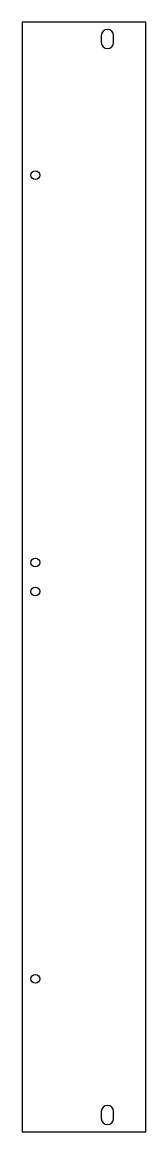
# Model space of a CAD drawing. Header units: inches. Extents: x -1.4 to 1.8, y -14.5 to 14.5.
import ezdxf

# ---------------------------------------------------------------- set-up
doc = ezdxf.new("R2010")
doc.units = ezdxf.units.IN
doc.header["$MEASUREMENT"] = 0

msp = doc.modelspace()

# ---------------------------------------------------------------- linework, layer by layer
at = {"color": 7, "linetype": 'Continuous', "lineweight": 25}
for p, q in [((-1.44, 14.5), (-1.44, -14.5)), ((1.777, 14.5), (-1.44, 14.5)), ((1.777, -14.5), (1.777, 14.5)), ((0.62, 14.15), (0.62, 13.97)), ((0.94, 13.97), (0.94, 14.15)), ((0.62, -13.97), (0.62, -14.15)), ((0.94, -14.15), (0.94, -13.97)), ((-1.44, -14.5), (1.777, -14.5))]:
    msp.add_line(p, q, dxfattribs=at)
for centre in [(-1.1, 10.5), (-1.1, 0.38), (-1.1, -0.38), (-1.1, -10.5)]:
    msp.add_circle(centre, 0.114, dxfattribs=at)
for centre, start, end in [((0.78, 14.15), 0, 180), ((0.78, 13.97), 180, 0), ((0.78, -13.97), 0, 180), ((0.78, -14.15), 180, 0)]:
    msp.add_arc(centre, 0.16, start, end, dxfattribs=at)

doc.saveas('drawing.dxf')
